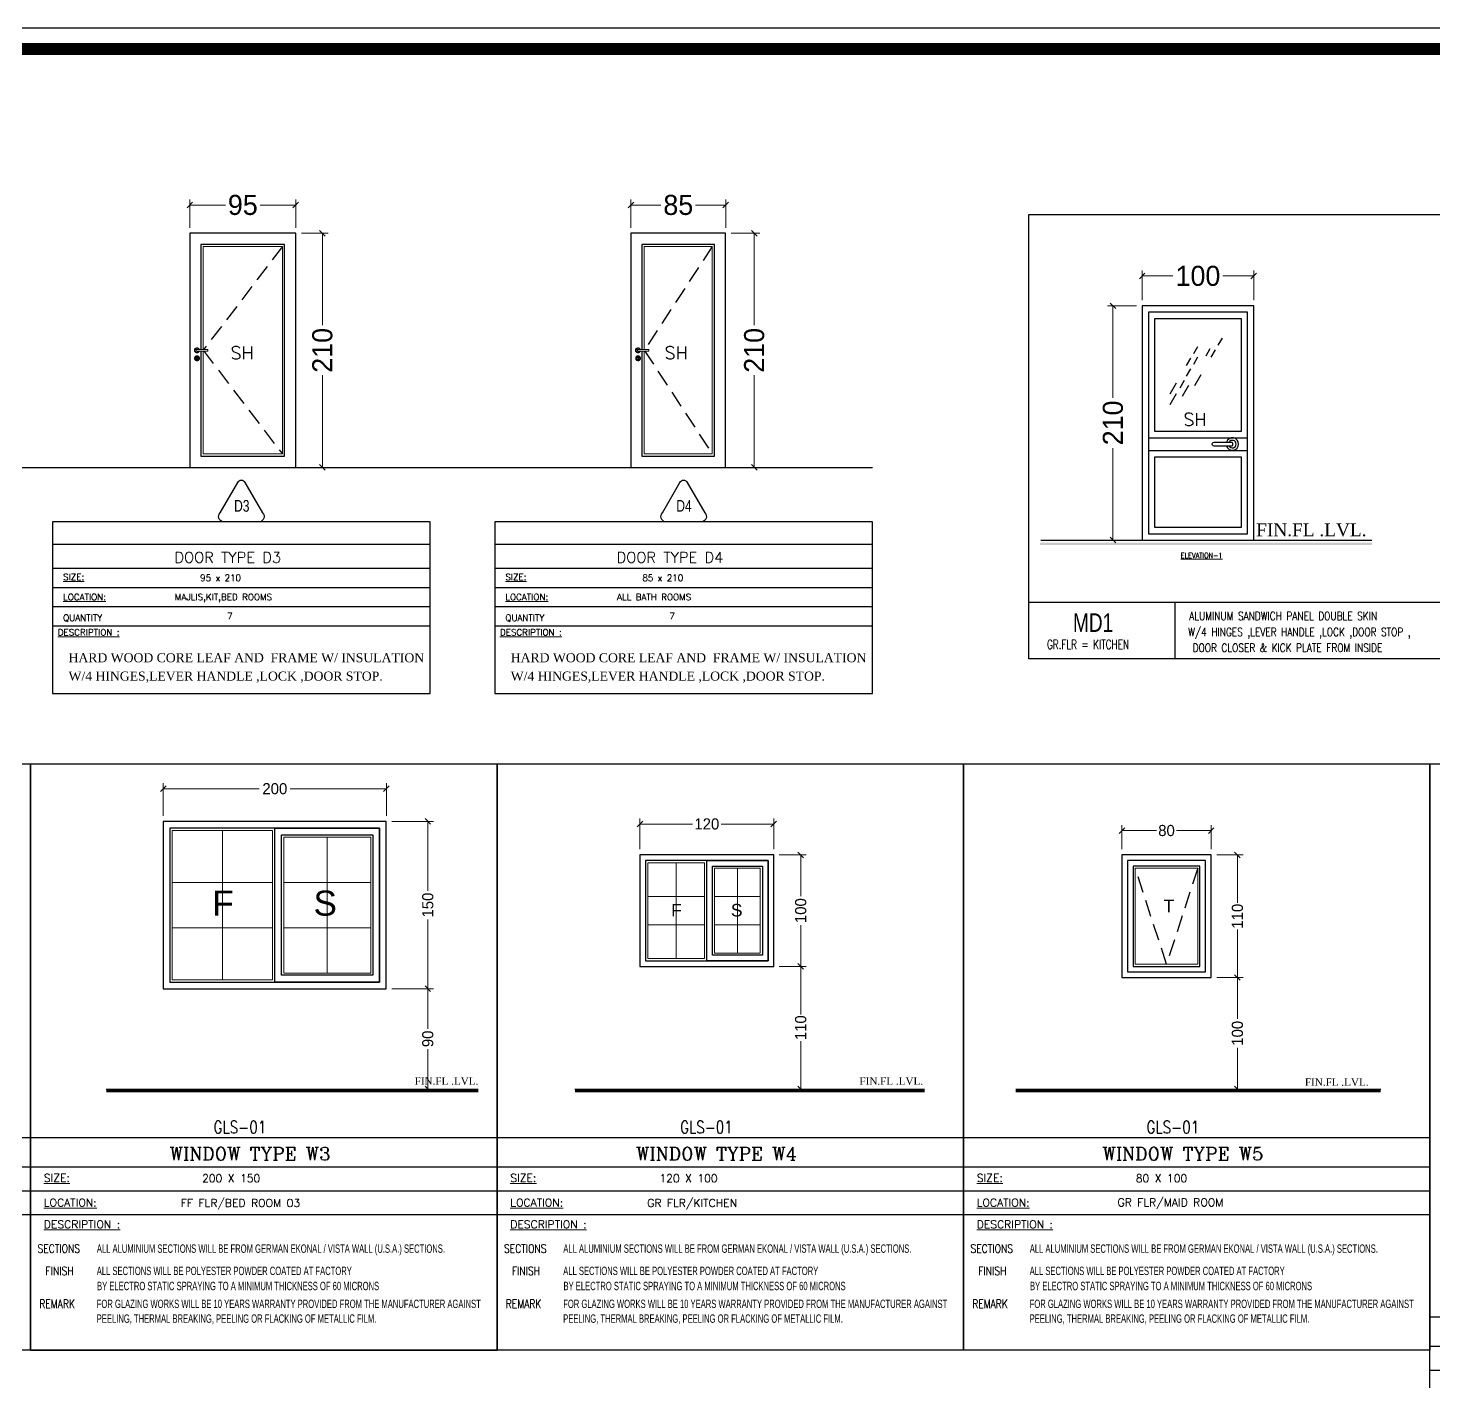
# Model space of a CAD drawing. Header units: centimetres. Extents: x 7997 to 116674, y 1017 to 13844.
# Drawn here: x 86536 to 87797, y 9558 to 10772 of the extents above; entities that cross this region are included whole.
import ezdxf
from ezdxf.enums import TextEntityAlignment as Align

# ---------------------------------------------------------------- set-up
doc = ezdxf.new("R2010")
doc.units = ezdxf.units.CM
doc.header["$LTSCALE"] = 200
doc.header["$PDMODE"] = 2
doc.linetypes.add('A-106-Typical Floor Plan$0$HIDDEN', pattern=[0.375, 0.25, -0.125])
for name, color, linetype in [('ARTIT2', 4, 'Continuous'), ('COL', 1, 'Continuous'), ('DIM', 11, 'Continuous'), ('LINE', 7, 'Continuous'), ('S1 DOOR 1', 7, 'Continuous'), ('S1 GRID', 4, 'Continuous'), ('S1 WINDOW', 7, 'Continuous'), ('STEP', 7, 'Continuous'), ('WIN', 6, 'Continuous')]:
    doc.layers.add(name, color=color, linetype=linetype)
for name, color, linetype, lineweight in [('D-DIM', 1, 'Continuous', 18), ('HA', 251, 'Continuous', 0), ('HAT', 8, 'Continuous', 9), ('INTERIOR DIM', 3, 'Continuous', 15), ('S.STEEL', 8, 'Continuous', 18), ('TEXT', 6, 'Continuous', 18), ('WALL', 3, 'Continuous', 25), ('WINDOWS', 25, 'Continuous', 13)]:
    doc.layers.add(name, color=color, linetype=linetype, lineweight=lineweight)
doc.styles.add('ROMANC', font='romanc')
doc.styles.add('RS7', font='arial.ttf', dxfattribs={"width": 0.7})
doc.styles.get("Standard").update_dxf_attribs({"font": 'arial.ttf'})
doc.styles.add('STYLE1', font='times.ttf')
doc.styles.add('STYLE5', font='romans.shx', dxfattribs={"width": 0.8})
doc.styles.add('style8', font='swisscl.ttf', dxfattribs={"width": 0.8})
doc.styles.add('SWISS', font='swisscl.ttf')
doc.styles.add('T2', font='')
doc.styles.add('TIMES', font='times.ttf')
doc.styles.add('TITL3', font='romanc.shx', dxfattribs={"width": 0.9})
doc.styles.get('T2').set_extended_font_data('Elisia')
doc.dimstyles.new('NORMAL', dxfattribs={"dimtxt": 18, "dimasz": 5, "dimexe": 5, "dimexo": 5, "dimgap": 1, "dimtad": 0, "dimdec": 0, "dimdsep": 46, "dimtxsty": 'T2', "dimblk1": 'OBLIQUE', "dimblk2": 'OBLIQUE', "dimsah": 1, "dimcen": 0.09, "dimclrd": 4, "dimclre": 4, "dimclrt": 6, "dimadec": 0, "dimazin": 0, "dimtfac": 1, "dimtdec": 0, "dimtofl": 0, "dimtmove": 1, "dimatfit": 2, "dimldrblk": 'OPEN30', "dimfxl": 0, "dimtolj": 1, "dimtzin": 0, "dimlwd": 5, "dimlwe": 5, "dimarcsym": 0})
doc.dimstyles.new('NORMAL-1', dxfattribs={"dimtxt": 10, "dimasz": 5, "dimexe": 5, "dimexo": 5, "dimgap": 1, "dimtad": 0, "dimdec": 0, "dimdsep": 46, "dimtxsty": 'T2', "dimblk1": 'OBLIQUE', "dimblk2": 'OBLIQUE', "dimsah": 1, "dimcen": 0.09, "dimclrd": 4, "dimclre": 4, "dimclrt": 6, "dimadec": 0, "dimazin": 0, "dimtfac": 1, "dimtdec": 0, "dimtofl": 0, "dimtmove": 1, "dimatfit": 3, "dimldrblk": 'OPEN30', "dimfxl": 0, "dimtolj": 1, "dimtzin": 0, "dimlwd": 5, "dimlwe": 5, "dimarcsym": 0})

# ---------------------------------------------------------------- blocks, each defined once
blk = doc.blocks.new('_OBLIQUE')
at = {"color": 0, "linetype": 'ByBlock'}
blk.add_line((-0.5, -0.5), (0.5, 0.5), dxfattribs=at)
blk = doc.blocks.new('*D767')
at = {"layer": 'D-DIM', "color": 4, "lineweight": 5, "transparency": 16777216}
for p, q in [((86862.7, 10060.6), (86899.9, 10060.6)), ((86894.9, 10060.6), (86894.9, 9998.5)), ((86894.9, 9910.6), (86894.9, 9972.7)), ((86862.7, 9910.6), (86899.9, 9910.6))]:
    blk.add_line(p, q, dxfattribs=at)
at = {"layer": 'Defpoints', "color": 0, "transparency": 16777216}
for p in [(86857.7, 10060.6), (86894.9, 10060.6), (86857.7, 9910.6)]:
    blk.add_point(p, dxfattribs=at)
at = {"layer": 'D-DIM', "color": 4, "lineweight": 5, "transparency": 16777216, "xscale": 5, "yscale": 5, "zscale": 5}
for p, rotation in [((86894.9, 10060.6), 90), ((86894.9, 9910.6), 270)]:
    blk.add_blockref('_OBLIQUE', p, dxfattribs=dict(at, rotation=rotation))
at = {"layer": 'D-DIM', "color": 6, "transparency": 16777216, "insert": (86894.9, 9985.6), "char_height": 10, "attachment_point": 5, "rotation": 90, "style": 'T2'}
blk.add_mtext('\\A1;150', dxfattribs=at)
blk = doc.blocks.new('_Open30')
at = {"color": 0, "linetype": 'ByBlock', "lineweight": -2}
for p, q in [((-1, 0.27), (0, 0)), ((0, 0), (-1, -0.27)), ((0, 0), (-1, 0))]:
    blk.add_line(p, q, dxfattribs=at)
blk = doc.blocks.new('*D768')
at = {"layer": 'D-DIM', "color": 4, "lineweight": 5, "transparency": 16777216}
for p, q in [((86657.7, 10065.6), (86657.7, 10094.9)), ((86657.7, 10089.9), (86743.8, 10089.9)), ((86857.7, 10089.9), (86771.5, 10089.9)), ((86857.7, 10065.6), (86857.7, 10094.9))]:
    blk.add_line(p, q, dxfattribs=at)
at = {"layer": 'Defpoints', "color": 0, "transparency": 16777216}
for p in [(86657.7, 10089.9), (86657.7, 10060.6), (86857.7, 10060.6)]:
    blk.add_point(p, dxfattribs=at)
at = {"layer": 'D-DIM', "color": 4, "lineweight": 5, "transparency": 16777216, "xscale": 5, "yscale": 5, "zscale": 5, "rotation": 180}
blk.add_blockref('_OBLIQUE', (86657.7, 10089.9), dxfattribs=at)
at = {"layer": 'D-DIM', "color": 4, "lineweight": 5, "transparency": 16777216, "xscale": 5, "yscale": 5, "zscale": 5}
blk.add_blockref('_OBLIQUE', (86857.7, 10089.9), dxfattribs=at)
at = {"layer": 'D-DIM', "color": 6, "transparency": 16777216, "insert": (86757.7, 10089.9), "char_height": 10, "attachment_point": 5, "style": 'T2'}
blk.add_mtext('\\A1;200', dxfattribs=at)
blk = doc.blocks.new('*D769')
at = {"layer": 'D-DIM', "color": 4, "lineweight": 5, "transparency": 16777216}
for p, q in [((86862.7, 9910.6), (86899.9, 9910.6)), ((86894.9, 9910.6), (86894.9, 9874.7)), ((86894.9, 9820.6), (86894.9, 9856.5)), ((86862.7, 9820.6), (86899.9, 9820.6))]:
    blk.add_line(p, q, dxfattribs=at)
at = {"layer": 'Defpoints', "color": 0, "transparency": 16777216}
for p in [(86857.7, 9910.6), (86857.7, 9820.6), (86894.9, 9820.6)]:
    blk.add_point(p, dxfattribs=at)
at = {"layer": 'D-DIM', "color": 4, "lineweight": 5, "transparency": 16777216, "xscale": 5, "yscale": 5, "zscale": 5}
for p, rotation in [((86894.9, 9910.6), 90), ((86894.9, 9820.6), 270)]:
    blk.add_blockref('_OBLIQUE', p, dxfattribs=dict(at, rotation=rotation))
at = {"layer": 'D-DIM', "color": 6, "transparency": 16777216, "insert": (86894.9, 9865.6), "char_height": 10, "attachment_point": 5, "rotation": 90, "style": 'T2'}
blk.add_mtext('\\A1;90', dxfattribs=at)
blk = doc.blocks.new('*D770')
at = {"layer": 'Defpoints', "color": 0, "ltscale": 150, "transparency": 16777216}
for p in [(87597.3, 10030.6), (87597.3, 9920.6), (87620.9, 9920.6)]:
    blk.add_point(p, dxfattribs=at)
at = {"layer": 'DIM', "color": 4, "lineweight": 5, "ltscale": 150, "transparency": 16777216}
for p, q in [((87602.3, 10030.6), (87625.9, 10030.6)), ((87620.9, 10030.6), (87620.9, 9987.5)), ((87620.9, 9920.6), (87620.9, 9963.6)), ((87602.3, 9920.6), (87625.9, 9920.6))]:
    blk.add_line(p, q, dxfattribs=at)
at = {"layer": 'DIM', "color": 4, "lineweight": 5, "ltscale": 150, "transparency": 16777216, "xscale": 5, "yscale": 5, "zscale": 5}
for p, rotation in [((87620.9, 10030.6), 90), ((87620.9, 9920.6), 270)]:
    blk.add_blockref('_OBLIQUE', p, dxfattribs=dict(at, rotation=rotation))
at = {"layer": 'DIM', "color": 6, "ltscale": 150, "transparency": 16777216, "insert": (87620.9, 9975.6), "char_height": 10, "attachment_point": 5, "rotation": 90, "style": 'T2'}
blk.add_mtext('\\A1;110', dxfattribs=at)
blk = doc.blocks.new('*D771')
at = {"layer": 'Defpoints', "color": 0, "ltscale": 150, "transparency": 16777216}
for p in [(87597.3, 9920.6), (87597.3, 9820.6), (87620.9, 9820.6)]:
    blk.add_point(p, dxfattribs=at)
at = {"layer": 'DIM', "color": 4, "lineweight": 5, "ltscale": 150, "transparency": 16777216}
for p, q in [((87602.3, 9920.6), (87625.9, 9920.6)), ((87620.9, 9920.6), (87620.9, 9883.5)), ((87620.9, 9820.6), (87620.9, 9857.7)), ((87602.3, 9820.6), (87625.9, 9820.6))]:
    blk.add_line(p, q, dxfattribs=at)
at = {"layer": 'DIM', "color": 4, "lineweight": 5, "ltscale": 150, "transparency": 16777216, "xscale": 5, "yscale": 5, "zscale": 5}
for p, rotation in [((87620.9, 9920.6), 90), ((87620.9, 9820.6), 270)]:
    blk.add_blockref('_OBLIQUE', p, dxfattribs=dict(at, rotation=rotation))
at = {"layer": 'DIM', "color": 6, "ltscale": 150, "transparency": 16777216, "insert": (87620.9, 9870.6), "char_height": 10, "attachment_point": 5, "rotation": 90, "style": 'T2'}
blk.add_mtext('\\A1;100', dxfattribs=at)
blk = doc.blocks.new('*D772')
at = {"layer": 'Defpoints', "color": 0, "ltscale": 150, "transparency": 16777216}
for p in [(87085.1, 10058.3), (87085.1, 10030.6), (87205.1, 10030.6)]:
    blk.add_point(p, dxfattribs=at)
at = {"layer": 'DIM', "color": 4, "lineweight": 5, "ltscale": 150, "transparency": 16777216}
for p, q in [((87085.1, 10035.6), (87085.1, 10063.3)), ((87205.1, 10035.6), (87205.1, 10063.3)), ((87085.1, 10058.3), (87132.2, 10058.3)), ((87205.1, 10058.3), (87158, 10058.3))]:
    blk.add_line(p, q, dxfattribs=at)
at = {"layer": 'DIM', "color": 4, "lineweight": 5, "ltscale": 150, "transparency": 16777216, "xscale": 5, "yscale": 5, "zscale": 5, "rotation": 180}
blk.add_blockref('_OBLIQUE', (87085.1, 10058.3), dxfattribs=at)
at = {"layer": 'DIM', "color": 4, "lineweight": 5, "ltscale": 150, "transparency": 16777216, "xscale": 5, "yscale": 5, "zscale": 5}
blk.add_blockref('_OBLIQUE', (87205.1, 10058.3), dxfattribs=at)
at = {"layer": 'DIM', "color": 6, "ltscale": 150, "transparency": 16777216, "insert": (87145.1, 10058.3), "char_height": 10, "attachment_point": 5, "style": 'T2'}
blk.add_mtext('\\A1;120', dxfattribs=at)
blk = doc.blocks.new('*D773')
at = {"layer": 'Defpoints', "color": 0, "ltscale": 150, "transparency": 16777216}
for p in [(87205.1, 10030.6), (87205.1, 9930.6), (87229.3, 9930.6)]:
    blk.add_point(p, dxfattribs=at)
at = {"layer": 'DIM', "color": 4, "lineweight": 5, "ltscale": 150, "transparency": 16777216}
for p, q in [((87210.1, 10030.6), (87234.3, 10030.6)), ((87229.3, 10030.6), (87229.3, 9993.5)), ((87229.3, 9930.6), (87229.3, 9967.7)), ((87210.1, 9930.6), (87234.3, 9930.6))]:
    blk.add_line(p, q, dxfattribs=at)
at = {"layer": 'DIM', "color": 4, "lineweight": 5, "ltscale": 150, "transparency": 16777216, "xscale": 5, "yscale": 5, "zscale": 5}
for p, rotation in [((87229.3, 10030.6), 90), ((87229.3, 9930.6), 270)]:
    blk.add_blockref('_OBLIQUE', p, dxfattribs=dict(at, rotation=rotation))
at = {"layer": 'DIM', "color": 6, "ltscale": 150, "transparency": 16777216, "insert": (87229.3, 9980.6), "char_height": 10, "attachment_point": 5, "rotation": 90, "style": 'T2'}
blk.add_mtext('\\A1;100', dxfattribs=at)
blk = doc.blocks.new('*D774')
at = {"layer": 'Defpoints', "color": 0, "ltscale": 150, "transparency": 16777216}
for p in [(87205.1, 9930.6), (87205.1, 9820.6), (87229.3, 9820.6)]:
    blk.add_point(p, dxfattribs=at)
at = {"layer": 'DIM', "color": 4, "lineweight": 5, "ltscale": 150, "transparency": 16777216}
for p, q in [((87210.1, 9930.6), (87234.3, 9930.6)), ((87229.3, 9930.6), (87229.3, 9887.5)), ((87229.3, 9820.6), (87229.3, 9863.6)), ((87210.1, 9820.6), (87234.3, 9820.6))]:
    blk.add_line(p, q, dxfattribs=at)
at = {"layer": 'DIM', "color": 4, "lineweight": 5, "ltscale": 150, "transparency": 16777216, "xscale": 5, "yscale": 5, "zscale": 5}
for p, rotation in [((87229.3, 9930.6), 90), ((87229.3, 9820.6), 270)]:
    blk.add_blockref('_OBLIQUE', p, dxfattribs=dict(at, rotation=rotation))
at = {"layer": 'DIM', "color": 6, "ltscale": 150, "transparency": 16777216, "insert": (87229.3, 9875.6), "char_height": 10, "attachment_point": 5, "rotation": 90, "style": 'T2'}
blk.add_mtext('\\A1;110', dxfattribs=at)
blk = doc.blocks.new('*D1130')
at = {"layer": 'Defpoints', "color": 0, "ltscale": 150, "transparency": 16777216}
for p in [(87517.3, 10052.4), (87517.3, 10030.6), (87597.3, 10030.6)]:
    blk.add_point(p, dxfattribs=at)
at = {"layer": 'DIM', "color": 4, "lineweight": 5, "ltscale": 150, "transparency": 16777216}
for p, q in [((87517.3, 10035.6), (87517.3, 10057.4)), ((87517.3, 10052.4), (87548.2, 10052.4)), ((87597.3, 10052.4), (87566.4, 10052.4)), ((87597.3, 10035.6), (87597.3, 10057.4))]:
    blk.add_line(p, q, dxfattribs=at)
at = {"layer": 'DIM', "color": 4, "lineweight": 5, "ltscale": 150, "transparency": 16777216, "xscale": 5, "yscale": 5, "zscale": 5, "rotation": 180}
blk.add_blockref('_OBLIQUE', (87517.3, 10052.4), dxfattribs=at)
at = {"layer": 'DIM', "color": 4, "lineweight": 5, "ltscale": 150, "transparency": 16777216, "xscale": 5, "yscale": 5, "zscale": 5}
blk.add_blockref('_OBLIQUE', (87597.3, 10052.4), dxfattribs=at)
at = {"layer": 'DIM', "color": 6, "ltscale": 150, "transparency": 16777216, "insert": (87557.3, 10052.4), "char_height": 10, "attachment_point": 5, "style": 'T2'}
blk.add_mtext('\\A1;80', dxfattribs=at)
blk = doc.blocks.new('08-TITLE SHEET-selattin', base_point=(45714.8, -203081.4))
at = {"color": 0}
blk.add_lwpolyline([(51244.8, -203081.4), (45714.8, -203081.4), (45714.8, -206921.4), (51244.8, -206921.4)], close=True, dxfattribs=at)
at = {"color": 0, "linetype": 'ByBlock', "const_width": 17}
blk.add_lwpolyline([(45744.3, -206891.9), (51215.3, -206891.9), (51215.3, -203110.8), (45744.3, -203110.8)], close=True, dxfattribs=at)
at = {"layer": 'HA', "ltscale": 1.2}
blk.add_lwpolyline([(45714.8, -203081.4), (51244.8, -203081.4), (51244.8, -206921.4), (45714.8, -206921.4)], close=True, dxfattribs=at)
blk = doc.blocks.new('steel handle front shamsi')
blk.add_wipeout([(112, -8), (112, 8), (24, 8), (23, 9), (22, 12), (19, 16), (16, 19), (12, 22), (9, 23), (4, 25), (0, 25), (-4, 25), (-9, 23), (-12, 22), (-16, 19), (-19, 16), (-22, 12), (-23, 9), (-25, 4), (-25, 0), (-25, -4), (-23, -9), (-22, -12), (-19, -16), (-16, -19), (-12, -22), (-9, -23), (-4, -25), (0, -25), (4, -25), (9, -23), (12, -22), (16, -19), (19, -16), (22, -12), (23, -9), (24, -8)]).dxf.layer = 'S.STEEL'
blk.add_wipeout([(25, -83), (25, -79), (23, -74), (22, -70), (19, -67), (16, -64), (12, -61), (9, -59), (4, -58), (0, -58), (-4, -58), (-9, -59), (-12, -61), (-16, -64), (-19, -67), (-22, -70), (-23, -74), (-25, -79), (-25, -83), (-25, -87), (-23, -91), (-22, -95), (-19, -99), (-16, -102), (-12, -105), (-9, -106), (-4, -108), (0, -108), (4, -108), (9, -106), (12, -105), (16, -102), (19, -99), (22, -95), (23, -91), (25, -87)]).dxf.layer = 'S.STEEL'
at = {"layer": 'S.STEEL'}
for points in [[(24, -8), (18, -8, -5.042031), (18, 8), (24, 8, 6.394059)], [(112, 8), (0, 8, 1.000004), (0, -8), (112, -8)], [(4, -81, -0.125014), (5, -78, 2.386609), (-5, -78, -0.125014), (-4, -81), (-4, -96, 1), (4, -96)], [(0, -77), (0, -77, 0.414214), (2, -75), (2, -70, 0.414214), (0, -69), (0, -69, 0.414214), (-2, -70), (-2, -75, 0.414214)]]:
    blk.add_lwpolyline(points, format="xyb", close=True, dxfattribs=at)
for points in [[(112, -8), (112, 8), (24, 8), (23, 9), (22, 12), (19, 16), (16, 19), (12, 22), (9, 23), (4, 25), (0, 25), (-4, 25), (-9, 23), (-12, 22), (-16, 19), (-19, 16), (-22, 12), (-23, 9), (-25, 4), (-25, 0), (-25, -4), (-23, -9), (-22, -12), (-19, -16), (-16, -19), (-12, -22), (-9, -23), (-4, -25), (0, -25), (4, -25), (9, -23), (12, -22), (16, -19), (19, -16), (22, -12), (23, -9), (24, -8)], [(25, -83), (25, -79), (23, -74), (22, -70), (19, -67), (16, -64), (12, -61), (9, -59), (4, -58), (0, -58), (-4, -58), (-9, -59), (-12, -61), (-16, -64), (-19, -67), (-22, -70), (-23, -74), (-25, -79), (-25, -83), (-25, -87), (-23, -91), (-22, -95), (-19, -99), (-16, -102), (-12, -105), (-9, -106), (-4, -108), (0, -108), (4, -108), (9, -106), (12, -105), (16, -102), (19, -99), (22, -95), (23, -91), (25, -87)]]:
    blk.add_lwpolyline(points, close=True, dxfattribs=at)
for centre, radius in [((0, -83), 25), ((0, -83), 18), ((0, -73), 6)]:
    blk.add_circle(centre, radius, dxfattribs=at)
blk = doc.blocks.new('*D1645')
at = {"layer": 'COL', "color": 4, "lineweight": 5, "transparency": 16777216}
for p, q in [((87530.5, 10523), (87504.3, 10523)), ((87509.3, 10523), (87509.3, 10440.4)), ((87509.3, 10313), (87509.3, 10395.5)), ((87530.5, 10313), (87504.3, 10313))]:
    blk.add_line(p, q, dxfattribs=at)
at = {"layer": 'Defpoints', "color": 0, "linetype": 'Continuous', "transparency": 16777216}
for p in [(87509.3, 10523), (87535.5, 10523), (87535.5, 10313)]:
    blk.add_point(p, dxfattribs=at)
at = {"layer": 'COL', "color": 4, "linetype": 'Continuous', "lineweight": 5, "transparency": 16777216, "xscale": 5, "yscale": 5, "zscale": 5}
for p, rotation in [((87509.3, 10523), 90), ((87509.3, 10313), 270)]:
    blk.add_blockref('_OBLIQUE', p, dxfattribs=dict(at, rotation=rotation))
at = {"layer": 'COL', "color": 6, "linetype": 'Continuous', "transparency": 16777216, "insert": (87509.3, 10418), "char_height": 18, "attachment_point": 5, "rotation": 90, "style": 'T2'}
blk.add_mtext('\\A1;210', dxfattribs=at)
blk = doc.blocks.new('*D1646')
at = {"layer": 'COL', "color": 4, "lineweight": 5, "transparency": 16777216}
for p, q in [((87535.5, 10528), (87535.5, 10554.8)), ((87635.5, 10528), (87635.5, 10554.8)), ((87535.5, 10549.8), (87563.1, 10549.8)), ((87635.5, 10549.8), (87607.9, 10549.8))]:
    blk.add_line(p, q, dxfattribs=at)
at = {"layer": 'Defpoints', "color": 0, "linetype": 'Continuous', "transparency": 16777216}
for p in [(87535.5, 10549.8), (87535.5, 10523), (87635.5, 10523)]:
    blk.add_point(p, dxfattribs=at)
at = {"layer": 'COL', "color": 4, "linetype": 'Continuous', "lineweight": 5, "transparency": 16777216, "xscale": 5, "yscale": 5, "zscale": 5, "rotation": 180}
blk.add_blockref('_OBLIQUE', (87535.5, 10549.8), dxfattribs=at)
at = {"layer": 'COL', "color": 4, "linetype": 'Continuous', "lineweight": 5, "transparency": 16777216, "xscale": 5, "yscale": 5, "zscale": 5}
blk.add_blockref('_OBLIQUE', (87635.5, 10549.8), dxfattribs=at)
at = {"layer": 'COL', "color": 6, "linetype": 'Continuous', "transparency": 16777216, "insert": (87585.5, 10549.8), "char_height": 18, "attachment_point": 5, "style": 'T2'}
blk.add_mtext('\\A1;100', dxfattribs=at)
blk = doc.blocks.new('*D1657')
at = {"layer": 'COL', "color": 4, "lineweight": 5, "transparency": 16777216}
for p, q in [((86681.5, 10593.1), (86681.5, 10618.4)), ((86776.5, 10593.1), (86776.5, 10618.4)), ((86681.5, 10613.4), (86713.4, 10613.4)), ((86776.5, 10613.4), (86744.5, 10613.4))]:
    blk.add_line(p, q, dxfattribs=at)
at = {"layer": 'Defpoints', "color": 0, "linetype": 'Continuous', "transparency": 16777216}
for p in [(86681.5, 10613.4), (86681.5, 10588.1, 0), (86776.5, 10588.1, 0)]:
    blk.add_point(p, dxfattribs=at)
at = {"layer": 'COL', "color": 4, "linetype": 'Continuous', "lineweight": 5, "transparency": 16777216, "xscale": 5, "yscale": 5, "zscale": 5, "rotation": 180}
blk.add_blockref('_OBLIQUE', (86681.5, 10613.4), dxfattribs=at)
at = {"layer": 'COL', "color": 4, "linetype": 'Continuous', "lineweight": 5, "transparency": 16777216, "xscale": 5, "yscale": 5, "zscale": 5}
blk.add_blockref('_OBLIQUE', (86776.5, 10613.4), dxfattribs=at)
at = {"layer": 'COL', "color": 6, "linetype": 'Continuous', "transparency": 16777216, "insert": (86729, 10613.4), "char_height": 18, "attachment_point": 5, "style": 'T2'}
blk.add_mtext('\\A1;95', dxfattribs=at)
blk = doc.blocks.new('*D1658')
at = {"layer": 'COL', "color": 4, "lineweight": 5, "transparency": 16777216}
for p, q in [((86781.5, 10588.1), (86805.4, 10588.1)), ((86800.4, 10588.1), (86800.4, 10505.6)), ((86800.4, 10378.1), (86800.4, 10460.7)), ((86781.5, 10378.1), (86805.4, 10378.1))]:
    blk.add_line(p, q, dxfattribs=at)
at = {"layer": 'Defpoints', "color": 0, "linetype": 'Continuous', "transparency": 16777216}
for p in [(86776.5, 10588.1, 0), (86776.5, 10378.1, 0), (86800.4, 10378.1)]:
    blk.add_point(p, dxfattribs=at)
at = {"layer": 'COL', "color": 4, "linetype": 'Continuous', "lineweight": 5, "transparency": 16777216, "xscale": 5, "yscale": 5, "zscale": 5}
for p, rotation in [((86800.4, 10588.1), 90), ((86800.4, 10378.1), 270)]:
    blk.add_blockref('_OBLIQUE', p, dxfattribs=dict(at, rotation=rotation))
at = {"layer": 'COL', "color": 6, "linetype": 'Continuous', "transparency": 16777216, "insert": (86800.4, 10483.1), "char_height": 18, "attachment_point": 5, "rotation": 90, "style": 'T2'}
blk.add_mtext('\\A1;210', dxfattribs=at)
blk = doc.blocks.new('*D1659')
at = {"layer": 'COL', "color": 4, "lineweight": 5, "transparency": 16777216}
for p, q in [((87077, 10593.1), (87077, 10618.4)), ((87162, 10593.1), (87162, 10618.4)), ((87077, 10613.4), (87103.9, 10613.4)), ((87162, 10613.4), (87135, 10613.4))]:
    blk.add_line(p, q, dxfattribs=at)
at = {"layer": 'Defpoints', "color": 0, "linetype": 'Continuous', "transparency": 16777216}
for p in [(87162, 10613.4), (87077, 10588.1, 0), (87162, 10588.1, 0)]:
    blk.add_point(p, dxfattribs=at)
at = {"layer": 'COL', "color": 4, "linetype": 'Continuous', "lineweight": 5, "transparency": 16777216, "xscale": 5, "yscale": 5, "zscale": 5, "rotation": 180}
blk.add_blockref('_OBLIQUE', (87077, 10613.4), dxfattribs=at)
at = {"layer": 'COL', "color": 4, "linetype": 'Continuous', "lineweight": 5, "transparency": 16777216, "xscale": 5, "yscale": 5, "zscale": 5}
blk.add_blockref('_OBLIQUE', (87162, 10613.4), dxfattribs=at)
at = {"layer": 'COL', "color": 6, "linetype": 'Continuous', "transparency": 16777216, "insert": (87119.5, 10613.4), "char_height": 18, "attachment_point": 5, "style": 'T2'}
blk.add_mtext('\\A1;85', dxfattribs=at)
blk = doc.blocks.new('*D1660')
at = {"layer": 'COL', "color": 4, "lineweight": 5, "transparency": 16777216}
for p, q in [((87167, 10588.1), (87192.6, 10588.1)), ((87187.6, 10588.1), (87187.6, 10505.6)), ((87187.6, 10378.1), (87187.6, 10460.7)), ((87167, 10378.1), (87192.6, 10378.1))]:
    blk.add_line(p, q, dxfattribs=at)
at = {"layer": 'Defpoints', "color": 0, "linetype": 'Continuous', "transparency": 16777216}
for p in [(87162, 10588.1, 0), (87162, 10378.1, 0), (87187.6, 10378.1)]:
    blk.add_point(p, dxfattribs=at)
at = {"layer": 'COL', "color": 4, "linetype": 'Continuous', "lineweight": 5, "transparency": 16777216, "xscale": 5, "yscale": 5, "zscale": 5}
for p, rotation in [((87187.6, 10588.1), 90), ((87187.6, 10378.1), 270)]:
    blk.add_blockref('_OBLIQUE', p, dxfattribs=dict(at, rotation=rotation))
at = {"layer": 'COL', "color": 6, "linetype": 'Continuous', "transparency": 16777216, "insert": (87187.6, 10483.1), "char_height": 18, "attachment_point": 5, "rotation": 90, "style": 'T2'}
blk.add_mtext('\\A1;210', dxfattribs=at)

msp = doc.modelspace()

# ---------------------------------------------------------------- hatches: boundary and pattern name
at = {"layer": 'S1 GRID'}
msp.add_hatch(color=256, dxfattribs=at).paths.add_polyline_path([(87741.5593, 10308.4566), (87741.5593, 10310.7106), (87443.9311, 10310.7106), (87443.9311, 10308.4566)])

# ---------------------------------------------------------------- linework, layer by layer
msp.add_line((87564.7859, 10257.2717), (87564.7859, 10206.5221))
at = {"linetype": 'Continuous'}
msp.add_lwpolyline([(85631.6082, 8332.5623), (89144.7737, 8332.5623), (89144.7737, 10772.0841), (85631.6082, 10772.0841)], close=True, dxfattribs=at)
msp.add_lwpolyline([(87546.7898, 10511.6947), (87624.25, 10511.6947), (87624.25, 10410.2653), (87546.7898, 10410.2653)], close=True)
at = {"layer": 'DIM', "ltscale": 10}
for points in [[(86558.3307, 10175.2261), (86897.1348, 10175.2261), (86897.1348, 10329.3261), (86558.3307, 10329.3261)], [(86954.8694, 10175.2261), (87293.6735, 10175.2261), (87293.6735, 10329.3261), (86954.8694, 10329.3261)]]:
    msp.add_lwpolyline(points, close=True, dxfattribs=at)
at = {"layer": 'DIM'}
for points in [[(86120.463, 10112.2897), (86538.7397, 10112.2897), (86538.7397, 9586.5631), (86120.463, 9586.5631)], [(86538.7397, 10112.2897), (86957.0164, 10112.2897), (86957.0164, 9586.5631), (86538.7397, 9586.5631)], [(86957.0164, 10112.2897), (87375.2931, 10112.2897), (87375.2931, 9586.5631), (86957.0164, 9586.5631)], [(87375.2931, 10112.2897), (87793.5697, 10112.2897), (87793.5697, 9586.5631), (87375.2931, 9586.5631)], [(87793.5697, 10112.2897), (88211.8464, 10112.2897), (88211.8464, 9425.7264), (87793.5697, 9425.7264)]]:
    msp.add_lwpolyline(points, close=True, dxfattribs=at)
at = {"layer": 'HAT', "ltscale": 150}
for p, q in [((86710.6539, 9918.5976), (86710.6539, 10052.5976)), ((86804.6539, 10046.5976), (86804.6539, 9924.5976)), ((86665.6539, 10005.9309), (86755.6539, 10005.9309)), ((86765.6539, 10005.9309), (86843.6539, 10005.9309)), ((86665.6539, 9965.2642), (86755.6539, 9965.2642)), ((86765.6539, 9965.2642), (86843.6539, 9965.2642))]:
    msp.add_line(p, q, dxfattribs=at)
at = {"layer": 'HAT'}
for p, q in [((87117.5608, 10023.5976), (87117.5608, 9937.5976)), ((87172.5608, 10018.5976), (87172.5608, 9942.5976)), ((87092.0608, 9993.2642), (87143.0608, 9993.2642)), ((87152.0608, 9993.2642), (87193.0608, 9993.2642)), ((87092.0608, 9967.9309), (87143.0608, 9967.9309)), ((87152.0608, 9967.9309), (87193.0608, 9967.9309))]:
    msp.add_line(p, q, dxfattribs=at)
at = {"layer": 'HAT', "elevation": 0}
for points in [[(86764.4534, 10576.1444), (86693.4534, 10576.1444), (86693.4534, 10390.1444), (86764.4534, 10390.1444)], [(87149.9526, 10576.1444), (87088.9526, 10576.1444), (87088.9526, 10390.1444), (87149.9526, 10390.1444)]]:
    msp.add_lwpolyline(points, close=True, dxfattribs=at)
at = {"layer": 'HAT', "ltscale": 150}
for points in [[(86755.6539, 10052.5976), (86665.6539, 10052.5976), (86665.6539, 9918.5976), (86755.6539, 9918.5976)], [(86843.6539, 10046.5976), (86765.6539, 10046.5976), (86765.6539, 9924.5976), (86843.6539, 9924.5976)]]:
    msp.add_lwpolyline(points, close=True, dxfattribs=at)
at = {"layer": 'HAT'}
for points in [[(87143.0608, 10023.5976), (87092.0608, 10023.5976), (87092.0608, 9937.5976), (87143.0608, 9937.5976)], [(87193.0608, 10018.5976), (87152.0608, 10018.5976), (87152.0608, 9942.5976), (87193.0608, 9942.5976)], [(87585.3149, 10018.5976), (87529.3149, 10018.5976), (87529.3149, 9932.5976), (87585.3149, 9932.5976)]]:
    msp.add_lwpolyline(points, close=True, dxfattribs=at)
at = {"layer": 'LINE'}
msp.add_line((85786.3511, 10378.1444, 0), (87293.6735, 10378.1444, 0), dxfattribs=at)
at = {"layer": 'S1 DOOR 1'}
for p, q in [((87541.1549, 10404.6303), (87629.8849, 10404.6303)), ((87541.1549, 10393.3604), (87629.8849, 10393.3604))]:
    msp.add_line(p, q, dxfattribs=at)
for points in [[(87635.5199, 10312.9646), (87635.5199, 10522.9646), (87535.5199, 10522.9646), (87535.5199, 10312.9646)], [(87444.6841, 10312.9646), (87741.5593, 10312.9646)]]:
    msp.add_lwpolyline(points, dxfattribs=at)
for points in [[(87541.1549, 10517.3296), (87541.1549, 10318.5996), (87629.8849, 10318.5996), (87629.8849, 10517.3296)], [(87546.7898, 10387.7254), (87624.25, 10387.7254), (87624.25, 10324.2345), (87546.7898, 10324.2345)]]:
    msp.add_lwpolyline(points, close=True, dxfattribs=at)
msp.add_lwpolyline([(87600.0196, 10397.303, -1.000000005), (87600.0196, 10400.684), (87615.7975, 10400.684, -0.414213562), (87616.361, 10400.1205), (87616.361, 10397.8665, -0.414213562), (87615.7975, 10397.303), (87600.0196, 10397.303, -0.414213562)], format="xyb", dxfattribs=at)
for radius, start, end in [(5.635, 197.4576004, 162.5423996), (3.381, 210.0000043, 149.9999957)]:
    msp.add_arc((87616.361, 10398.9935), radius, start, end, dxfattribs=at)
at = {"layer": 'S1 WINDOW'}
for points in [[(86606.525, 9820.5976), (86940.1422, 9820.5976)], [(87026.7991, 9820.5976), (87340.3896, 9820.5976)], [(87422.1285, 9820.5976), (87749.343, 9820.5976)]]:
    msp.add_lwpolyline(points, dxfattribs=at)
at = {"layer": 'STEP'}
msp.add_line((87433.927, 10257.2717), (87805.1912, 10257.2717), dxfattribs=at)
msp.add_lwpolyline([(87805.1912, 10206.5221), (87433.927, 10206.5221), (87433.927, 10604.8168), (87805.1912, 10604.8168)], close=True, dxfattribs=at)
for points in [[(86724.4625, 10364.5642, -0.649814494), (86730.9225, 10364.7035), (86746.7733, 10337.249, -0.613632074), (86744.1369, 10329.3261), (86711.3285, 10329.3261, -0.613632074), (86708.6921, 10337.249)], [(87121.0012, 10364.5642, -0.649814494), (87127.4612, 10364.7035), (87143.312, 10337.249, -0.613632074), (87140.6757, 10329.3261), (87107.8672, 10329.3261, -0.613632074), (87105.2308, 10337.249)]]:
    msp.add_lwpolyline(points, format="xyb", close=True, dxfattribs=at)
at = {"layer": 'STEP', "const_width": 2}
for points in [[(86606.525, 9818.5976), (86940.1422, 9818.5976)], [(87026.7991, 9818.5976), (87340.3896, 9818.5976)], [(87422.1285, 9818.5976), (87749.343, 9818.5976)]]:
    msp.add_lwpolyline(points, dxfattribs=at)
at = {"layer": 'WALL', "color": 4}
for p, q in [((87603.7615, 10487.7591), (87607.4713, 10494.1011)), ((87575.349, 10469.4909), (87579.1482, 10475.9856)), ((87581.6822, 10480.3177), (87585.392, 10486.6596)), ((87581.6822, 10470.824), (87585.392, 10477.166)), ((87592.7219, 10478.2644), (87596.4317, 10484.6064)), ((87597.4283, 10476.9323), (87601.2274, 10483.427)), ((87575.349, 10459.9972), (87579.1482, 10466.492)), ((87560.5257, 10444.15), (87566.2122, 10453.8711)), ((87569.4027, 10449.3254), (87573.4367, 10456.2216)), ((87571.5653, 10442.0968), (87577.2518, 10451.8179)), ((87582.605, 10451.5914), (87588.2914, 10461.3126)), ((87560.5257, 10434.6564), (87566.2122, 10444.3775))]:
    msp.add_line(p, q, dxfattribs=at)
at = {"layer": 'WALL', "elevation": 0}
for points in [[(86776.4534, 10588.1444), (86681.4534, 10588.1444), (86681.4534, 10378.1444), (86776.4534, 10378.1444)], [(87161.9526, 10588.1444), (87076.9526, 10588.1444), (87076.9526, 10378.1444), (87161.9526, 10378.1444)]]:
    msp.add_lwpolyline(points, close=True, dxfattribs=at)
at = {"layer": 'WALL', "color": 8, "linetype": 'A-106-Typical Floor Plan$0$HIDDEN', "ltscale": 0.3, "elevation": 0}
for points in [[(86764.4534, 10576.1444), (86693.4534, 10483.1444), (86764.4534, 10390.1444)], [(87149.9526, 10576.1444), (87088.9526, 10483.1444), (87149.9526, 10390.1444)]]:
    msp.add_lwpolyline(points, dxfattribs=at)
at = {"layer": 'WALL', "ltscale": 150}
msp.add_lwpolyline([(86857.6539, 10060.5976), (86657.6539, 10060.5976), (86657.6539, 9910.5976), (86857.6539, 9910.5976)], close=True, dxfattribs=at)
at = {"layer": 'WALL'}
for points in [[(87205.0608, 10030.5976), (87085.0608, 10030.5976), (87085.0608, 9930.5976), (87205.0608, 9930.5976)], [(87597.3149, 10030.5976), (87517.3149, 10030.5976), (87517.3149, 9920.5976), (87597.3149, 9920.5976)]]:
    msp.add_lwpolyline(points, close=True, dxfattribs=at)
at = {"layer": 'WALL', "color": 8, "linetype": 'A-106-Typical Floor Plan$0$HIDDEN', "ltscale": 0.3}
msp.add_lwpolyline([(87585.3149, 10018.5976), (87557.3149, 9932.5976), (87529.3149, 10018.5976)], dxfattribs=at)
at = {"layer": 'WIN'}
for p, q in [((86558.3307, 10309.2994), (86897.1348, 10309.2994)), ((86954.8694, 10309.2994), (87293.6735, 10309.2994)), ((86558.3307, 10287.789), (86897.1348, 10287.789)), ((86954.8694, 10287.789), (87293.6735, 10287.789)), ((86558.3307, 10270.5528), (86897.1348, 10270.5528)), ((86954.8694, 10270.5528), (87293.6735, 10270.5528)), ((86558.3307, 10253.3167), (86897.1348, 10253.3167)), ((86954.8694, 10253.3167), (87293.6735, 10253.3167)), ((86558.3307, 10236.0806), (86897.1348, 10236.0806)), ((86954.8694, 10236.0806), (87293.6735, 10236.0806)), ((86120.463, 9777.2803), (86538.7397, 9777.2803)), ((86538.7397, 9777.2803), (86957.0164, 9777.2803)), ((86957.0164, 9777.2803), (87375.2931, 9777.2803)), ((87375.2931, 9777.2803), (87793.5697, 9777.2803)), ((86120.463, 9750.7242), (86538.7397, 9750.7242)), ((86538.7397, 9750.7242), (86957.0164, 9750.7242)), ((86957.0164, 9750.7242), (87375.2931, 9750.7242)), ((87375.2931, 9750.7242), (87793.5697, 9750.7242)), ((86120.463, 9729.445), (86538.7397, 9729.445)), ((86538.7397, 9729.445), (86957.0164, 9729.445)), ((86957.0164, 9729.445), (87375.2931, 9729.445)), ((87375.2931, 9729.445), (87793.5697, 9729.445)), ((86120.463, 9708.1659), (86538.7397, 9708.1659)), ((86538.7397, 9708.1659), (86957.0164, 9708.1659)), ((86957.0164, 9708.1659), (87375.2931, 9708.1659)), ((87375.2931, 9708.1659), (87793.5697, 9708.1659)), ((87793.5697, 9616.4437), (88211.8464, 9616.4437)), ((86538.7397, 9586.5631), (86957.0164, 9586.5631)), ((87793.5697, 9589.8875), (88211.8464, 9589.8875)), ((87793.5697, 9568.6084), (88211.8464, 9568.6084))]:
    msp.add_line(p, q, dxfattribs=at)
at = {"layer": 'WIN', "elevation": 0}
for points in [[(86766.4534, 10578.1444), (86691.4534, 10578.1444), (86691.4534, 10388.1444), (86766.4534, 10388.1444)], [(87151.9526, 10578.1444), (87086.9526, 10578.1444), (87086.9526, 10388.1444), (87151.9526, 10388.1444)]]:
    msp.add_lwpolyline(points, close=True, dxfattribs=at)
at = {"layer": 'WIN', "ltscale": 150}
for points in [[(86851.6539, 10054.5976), (86663.6539, 10054.5976), (86663.6539, 9916.5976), (86851.6539, 9916.5976)], [(86757.6539, 10054.5976), (86851.6539, 10054.5976), (86851.6539, 9916.5976), (86757.6539, 9916.5976)], [(86763.6539, 10048.5976), (86845.6539, 10048.5976), (86845.6539, 9922.5976), (86763.6539, 9922.5976)]]:
    msp.add_lwpolyline(points, close=True, dxfattribs=at)
at = {"layer": 'WIN'}
for points in [[(87200.0608, 10025.5976), (87090.0608, 10025.5976), (87090.0608, 9935.5976), (87200.0608, 9935.5976)], [(87145.0608, 10025.5976), (87200.0608, 10025.5976), (87200.0608, 9935.5976), (87145.0608, 9935.5976)], [(87592.3149, 10025.5976), (87522.3149, 10025.5976), (87522.3149, 9925.5976), (87592.3149, 9925.5976)], [(87150.0608, 10020.5976), (87195.0608, 10020.5976), (87195.0608, 9940.5976), (87150.0608, 9940.5976)], [(87587.3149, 10020.5976), (87527.3149, 10020.5976), (87527.3149, 9930.5976), (87587.3149, 9930.5976)]]:
    msp.add_lwpolyline(points, close=True, dxfattribs=at)

# ---------------------------------------------------------------- block references
at = {"layer": 'DIM', "color": 0, "linetype": 'Continuous', "xscale": 0.6352921386949376, "yscale": 0.6352921386949376, "zscale": 0.6352921386949376}
msp.add_blockref('08-TITLE SHEET-selattin', (85631.6082, 10772.0841), dxfattribs=at)

# ---------------------------------------------------------------- texts
at = {"layer": 'ARTIT2', "style": 'TITL3', "width": 0.8}
for p in [(86702.8274, 9780.896), (87121.1041, 9780.896), (87539.3808, 9780.896)]:
    msp.add_text('GLS-01', height=11.11111, dxfattribs=at).set_placement(p)
at = {"layer": 'INTERIOR DIM', "color": 6, "style": 'ROMANC'}
for s, height, p in [('SH', 11.49075, (86717.9381, 10475.1307, 0)), ('SH', 11.49075, (87107.2337, 10475.1307, 0)), ('SH', 11.49075, (87572.4203, 10415.3791, 0)), ('95 x 210', 5.74537, (86690.7372, 10276.1795)), ('85 x 210', 5.74537, (87087.2759, 10276.1795)), ('MAJLIS,KIT,BED ROOMS', 5.745374, (86668.0459, 10258.9712)), ('ALL BATH ROOMS', 5.745374, (87064.5846, 10258.9712)), ('7', 5.7454, (86714.9633, 10241.8587)), ('7', 5.7454, (87111.502, 10241.8587)), ('200 X 150', 7.09305, (86692.4142, 9737.052)), ('120 X 100', 7.09305, (87102.5401, 9737.052)), ('80 X 100', 7.09305, (87529.65, 9737.052)), ('FF FLR/BED ROOM 03', 7.093055, (86673.4141, 9714.8773)), ('GR FLR/KITCHEN', 7.093055, (87091.6908, 9714.8773)), ('GR FLR/MAID ROOM', 7.093055, (87513.4373, 9715.4038))]:
    msp.add_text(s, height=height, dxfattribs=at).set_placement(p)
for s, height, p in [('DOOR TYPE D3', 9.575624, (86715.5188, 10292.6257)), ('DOOR TYPE D4', 9.575624, (87112.0575, 10292.6257)), ('WINDOW TYPE W3', 11.821758, (86735.4098, 9756.6954)), ('WINDOW TYPE W4', 11.821758, (87153.6865, 9756.6954)), ('WINDOW TYPE W5', 11.821758, (87571.9632, 9756.6954))]:
    msp.add_text(s, height=height, dxfattribs=at).set_placement(p, align=Align.CENTER)
at = {"layer": 'INTERIOR DIM', "color": 6, "style": 'RS7', "width": 0.65}
for s, height, p in [('ALL ALUMINIUM SECTIONS WILL BE FROM GERMAN EKONAL / VISTA WALL (U.S.A.) SECTIONS.', 7.518216, (86598.1236, 9673.7446)), ('ALL ALUMINIUM SECTIONS WILL BE FROM GERMAN EKONAL / VISTA WALL (U.S.A.) SECTIONS.', 7.518216, (87016.4003, 9673.7446)), ('ALL ALUMINIUM SECTIONS WILL BE FROM GERMAN EKONAL / VISTA WALL (U.S.A.) SECTIONS.', 7.518216, (87434.677, 9673.7446)), ('ALL SECTIONS WILL BE POLYESTER POWDER COATED AT FACTORY', 7.518216, (86598.0417, 9653.7777)), ('ALL SECTIONS WILL BE POLYESTER POWDER COATED AT FACTORY', 7.518216, (87016.3184, 9653.7777)), ('ALL SECTIONS WILL BE POLYESTER POWDER COATED AT FACTORY', 7.518216, (87434.5951, 9653.7777)), ('BY ELECTRO STATIC SPRAYING TO A MINIMUM THICKNESS OF 60 MICRONS', 7.518216, (86598.3077, 9640.2177)), ('BY ELECTRO STATIC SPRAYING TO A MINIMUM THICKNESS OF 60 MICRONS', 7.518216, (87016.5844, 9640.2177)), ('BY ELECTRO STATIC SPRAYING TO A MINIMUM THICKNESS OF 60 MICRONS', 7.518216, (87434.8611, 9640.2177)), ('FOR GLAZING WORKS WILL BE 10 YEARS WARRANTY PROVIDED FROM THE MANUFACTURER AGAINST ', 7.518216, (86598.0417, 9624.2152)), ('FOR GLAZING WORKS WILL BE 10 YEARS WARRANTY PROVIDED FROM THE MANUFACTURER AGAINST ', 7.518216, (87016.3184, 9624.2152)), ('FOR GLAZING WORKS WILL BE 10 YEARS WARRANTY PROVIDED FROM THE MANUFACTURER AGAINST ', 7.518216, (87434.5951, 9624.2152)), ('PEELING, THERMAL BREAKING, PEELING OR FLACKING OF METALLIC FILM.', 7.520469, (86598.0058, 9610.9806)), ('PEELING, THERMAL BREAKING, PEELING OR FLACKING OF METALLIC FILM.', 7.520469, (87016.2824, 9610.9806)), ('PEELING, THERMAL BREAKING, PEELING OR FLACKING OF METALLIC FILM.', 7.520469, (87434.5591, 9610.9806))]:
    msp.add_text(s, height=height, dxfattribs=at).set_placement(p)
at = {"layer": 'TEXT'}
for s, height, style, p in [('D3', 10.45094, 'SWISS', (86721.2583, 10338.407)), ('D4', 10.45094, 'SWISS', (87117.797, 10338.407)), ('MD1', 16.63272, 'style8', (87473.4607, 10230.5844)), ('HARD WOOD CORE LEAF AND  FRAME W/ INSULATION  ', 8.119981, 'TIMES', (86572.7284, 10203.3511, 0)), ('HARD WOOD CORE LEAF AND  FRAME W/ INSULATION  ', 8.119981, 'TIMES', (86969.2671, 10203.3511, 0)), ('W/4 HINGES,LEVER HANDLE ,LOCK ,DOOR STOP.', 8.119981, 'TIMES', (86572.7284, 10186.8947, 0)), ('W/4 HINGES,LEVER HANDLE ,LOCK ,DOOR STOP.', 8.119981, 'TIMES', (86969.2671, 10186.8947, 0))]:
    msp.add_text(s, height=height, dxfattribs=dict(at, style=style)).set_placement(p)
at = {"layer": 'TEXT', "style": 'STYLE1'}
for height, p in [(11.450248, (87687.1624, 10322.1034)), (6.60813, (86911.6386, 9827.8098)), (6.60813, (87310.5031, 9827.8098)), (6.60813, (87709.9245, 9826.8463))]:
    msp.add_text('FIN.FL .LVL.', height=height, dxfattribs=at).set_placement(p, align=Align.MIDDLE_CENTER)
at = {"layer": 'TEXT', "style": 'STYLE5'}
for s, height, width, p in [('%%UELEVATION-1', 4.795447, 0.8, (87570.0295, 10296.7894)), ('ALUMINUM SANDWICH PANEL DOUBLE SKIN', 7.373, 0.8, (87577.6118, 10241.1417)), ('GR.FLR = KITCHEN', 8.316077, 0.7, (87450.1214, 10215.1946)), ('W/4 HINGES ,LEVER HANDLE ,LOCK ,DOOR STOP ,', 7.373, 0.8, (87576.7043, 10226.7793)), (' DOOR CLOSER & KICK PLATE FROM INSIDE ', 7.373, 0.8, (87576.7043, 10212.6746))]:
    msp.add_text(s, height=height, dxfattribs=dict(at, width=width)).set_placement(p)
at = {"layer": 'TEXT'}
for s, height, p in [('F', 22.5, (86711.2259, 9976.0918)), ('S', 22.5, (86802.8899, 9976.0918)), ('F', 11.25, (87117.8397, 9975.3812)), ('S', 11.25, (87171.8397, 9975.3812)), ('T', 11.25, (87559.4534, 9979.2246))]:
    msp.add_text(s, height=height, dxfattribs=at).set_placement(p, align=Align.CENTER)
at = {"layer": 'WIN', "color": 3, "style": 'ROMANC', "width": 0.8}
for s, p in [('SECTIONS', (86544.9349, 9673.7446)), ('SECTIONS', (86963.2115, 9673.7446)), ('SECTIONS', (87381.4882, 9673.7446)), ('FINISH ', (86551.986, 9653.7376)), ('FINISH ', (86970.2627, 9653.7376)), ('FINISH ', (87388.5394, 9653.7376)), ('REMARK', (86546.5357, 9624.2152)), ('REMARK', (86964.8124, 9624.2152)), ('REMARK', (87383.0891, 9624.2152))]:
    msp.add_text(s, height=7.51822, dxfattribs=at).set_placement(p)
at = {"layer": 'WINDOWS', "linetype": 'Continuous', "style": 'ROMANC'}
for s, height, p in [('%%uSIZE:', 5.74537, (86567.8902, 10276.9588)), ('%%uSIZE:', 5.74537, (86964.4289, 10276.9588)), ('%%uLOCATION:', 5.745374, (86567.8902, 10258.9974)), ('%%uLOCATION:', 5.745374, (86964.4289, 10258.9974)), ('QUANTITY ', 5.74537, (86567.8902, 10240.2994)), ('QUANTITY ', 5.74537, (86964.4289, 10240.2994)), ('%%uDESCRIPTION :', 5.745374, (86563.052, 10227.3299)), ('%%uDESCRIPTION :', 5.745374, (86959.5907, 10227.3299)), ('%%uSIZE:', 7.09305, (86550.5416, 9737.3537)), ('%%uSIZE:', 7.09305, (86968.8183, 9737.3537)), ('%%uSIZE:', 7.09305, (87387.095, 9737.3537)), ('%%uLOCATION:', 7.093055, (86550.5416, 9715.179)), ('%%uLOCATION:', 7.093055, (86968.8183, 9715.179)), ('%%uLOCATION:', 7.093055, (87387.095, 9715.179)), ('%%uDESCRIPTION :', 7.093055, (86550.5416, 9695.7028)), ('%%uDESCRIPTION :', 7.093055, (86968.8183, 9695.7028)), ('%%uDESCRIPTION :', 7.093055, (87387.095, 9695.7028))]:
    msp.add_text(s, height=height, dxfattribs=at).set_placement(p)

# ---------------------------------------------------------------- dimensions: what is measured, and where the dimension line sits
at = {"layer": 'COL', "linetype": 'Continuous'}
for base, p1, p2, picture, middle in [((86681.4534, 10613.3553), (86776.4534, 10588.1444, 0), (86681.4534, 10588.1444, 0), '*D1657', (86728.9534, 10613.3553)), ((87161.9526, 10613.3553), (87076.9526, 10588.1444, 0), (87161.9526, 10588.1444, 0), '*D1659', (87119.4526, 10613.3553)), ((87535.5199, 10549.7638), (87635.5199, 10522.9646), (87535.5199, 10522.9646), '*D1646', (87585.5199, 10549.7638))]:
    dim = msp.add_linear_dim(base=base, p1=p1, p2=p2, dimstyle='NORMAL', dxfattribs=at)
    dim.commit()
    dim.dimension.update_dxf_attribs({"geometry": picture, "text_midpoint": middle})
for base, p1, p2, picture, middle in [((86800.3787, 10378.1444), (86776.4534, 10588.1444, 0), (86776.4534, 10378.1444, 0), '*D1658', (86800.3787, 10483.1444)), ((87187.5706, 10378.1444), (87161.9526, 10588.1444, 0), (87161.9526, 10378.1444, 0), '*D1660', (87187.5706, 10483.1444)), ((87509.2904, 10522.9646), (87535.5199, 10312.9646), (87535.5199, 10522.9646), '*D1645', (87509.2904, 10417.9646))]:
    dim = msp.add_linear_dim(base=base, p1=p1, p2=p2, angle=90, dimstyle='NORMAL', dxfattribs=at)
    dim.commit()
    dim.dimension.update_dxf_attribs({"geometry": picture, "text_midpoint": middle})
at = {"layer": 'D-DIM'}
dim = msp.add_linear_dim(base=(86657.6539, 10089.8682), p1=(86857.6539, 10060.5976), p2=(86657.6539, 10060.5976), dimstyle='NORMAL-1', dxfattribs=at)
dim.commit()
dim.dimension.update_dxf_attribs({"geometry": '*D768', "text_midpoint": (86757.6539, 10089.8682)})
for base, p2, picture, middle in [((86894.95, 10060.5976), (86857.6539, 10060.5976), '*D767', (86894.95, 9985.5976)), ((86894.95, 9820.5976), (86857.6539, 9820.5976), '*D769', (86894.95, 9865.5976))]:
    dim = msp.add_linear_dim(base=base, p1=(86857.6539, 9910.5976), p2=p2, angle=90, dimstyle='NORMAL-1', dxfattribs=at)
    dim.commit()
    dim.dimension.update_dxf_attribs({"geometry": picture, "text_midpoint": middle})
at = {"layer": 'DIM', "ltscale": 150}
for base, p1, p2, picture, middle in [((87085.0608, 10058.3447), (87205.0608, 10030.5976), (87085.0608, 10030.5976), '*D772', (87145.0608, 10058.3447)), ((87517.3149, 10052.3621), (87597.3149, 10030.5976), (87517.3149, 10030.5976), '*D1130', (87557.3149, 10052.3621))]:
    dim = msp.add_linear_dim(base=base, p1=p1, p2=p2, dimstyle='NORMAL-1', dxfattribs=at)
    dim.commit()
    dim.dimension.update_dxf_attribs({"geometry": picture, "text_midpoint": middle})
for base, p1, p2, picture, middle in [((87229.2567, 9930.5976), (87205.0608, 10030.5976), (87205.0608, 9930.5976), '*D773', (87229.2567, 9980.5976)), ((87620.926, 9920.5976), (87597.3149, 10030.5976), (87597.3149, 9920.5976), '*D770', (87620.926, 9975.5976)), ((87229.2567, 9820.5976), (87205.0608, 9930.5976), (87205.0608, 9820.5976), '*D774', (87229.2567, 9875.5976)), ((87620.926, 9820.5976), (87597.3149, 9920.5976), (87597.3149, 9820.5976), '*D771', (87620.926, 9870.5976))]:
    dim = msp.add_linear_dim(base=base, p1=p1, p2=p2, angle=90, dimstyle='NORMAL-1', dxfattribs=at)
    dim.commit()
    dim.dimension.update_dxf_attribs({"geometry": picture, "text_midpoint": middle})

# ---------------------------------------------------------------- next in the draw order: block references
at = {"layer": 'S.STEEL', "xscale": 0.08672338231588339, "yscale": 0.08672338231588339, "zscale": 0.08672338231588339}
for p in [(86687.9473, 10483.1444, 0), (87083.4465, 10483.1444, 0)]:
    msp.add_blockref('steel handle front shamsi', p, dxfattribs=at)

doc.saveas('drawing.dxf')
